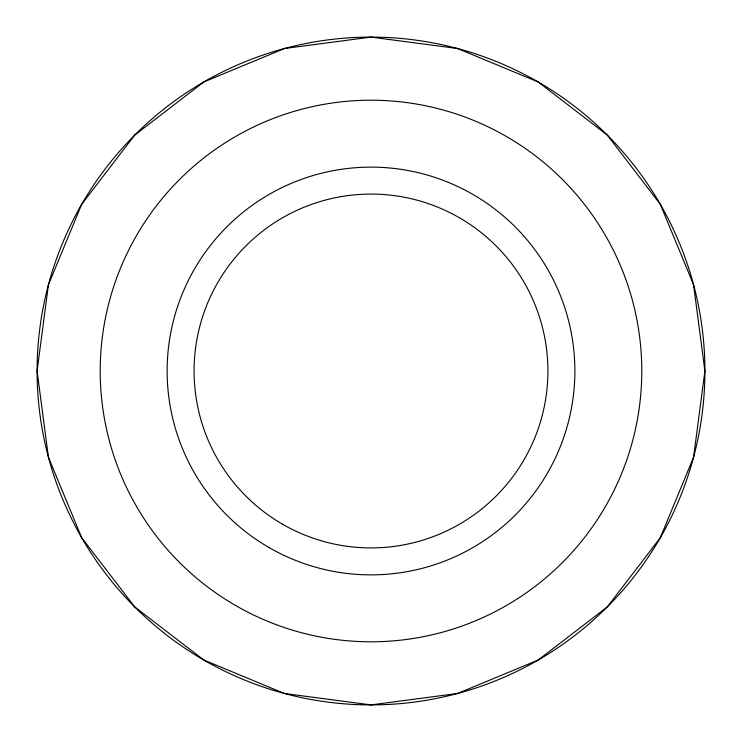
<?xml version="1.0" encoding="UTF-8"?>
<svg xmlns="http://www.w3.org/2000/svg" width="742" height="742" viewBox="0 0 742 742"><rect width="100%" height="100%" fill="white"/><g stroke="black" fill="none" stroke-linecap="round" stroke-linejoin="round"><path stroke-width="1.11" d="M48.434 284.733L37.1 371L48.434 457.267L81.694 537.709L134.673 606.882L203.818 660.028L284.427 693.482L371 704.9L457.573 693.482L538.182 660.028L607.327 606.882L660.306 537.709L693.566 457.267L704.9 371L693.566 284.733L660.306 204.291L607.327 135.118L538.182 81.972L457.573 48.518L371 37.1L284.427 48.518L203.818 81.972L134.673 135.118L81.694 204.291L48.434 284.733M269.068 547.559A203.874 203.874 0 0 0 574.874 371A203.874 203.874 0 0 0 269.068 194.441A203.874 203.874 0 0 0 269.068 547.559M282.544 524.214A176.911 176.911 0 0 0 547.911 371A176.911 176.911 0 0 0 282.544 217.786A176.911 176.911 0 0 0 282.544 524.214M235.604 605.509A270.784 270.784 0 0 0 641.784 371A270.784 270.784 0 0 0 235.604 136.491A270.784 270.784 0 0 0 235.604 605.509M135.007 607.216A333.9 333.9 0 0 0 693.566 457.267A333.9 333.9 0 0 0 284.427 48.518A333.9 333.9 0 0 0 135.007 607.216"/></g></svg>
